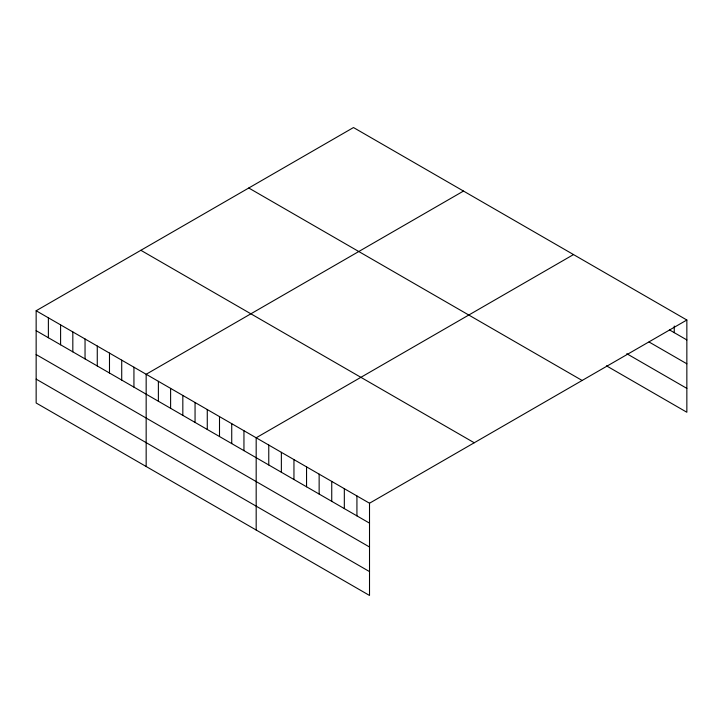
<?xml version="1.0" encoding="UTF-8"?>
<svg xmlns="http://www.w3.org/2000/svg" width="723" height="723" viewBox="0 0 723 723"><rect width="100%" height="100%" fill="white"/><g stroke="black" fill="none" stroke-linecap="round" stroke-linejoin="round"><path stroke-width="1.08" d="M36.15 310.754L369.516 503.226L369.516 595.454L36.15 402.991L36.15 310.754L353.484 127.546L686.85 320.009L686.85 412.246L606.443 365.82M463.497 191.062L146.163 374.27L146.163 466.498M573.502 254.577L256.177 437.786L256.177 530.013M369.516 503.226L686.85 320.009M669.417 329.869L686.85 339.937M649.064 341.988L686.85 363.796M626.787 353.71L686.85 388.387M248.766 188.007L582.132 380.47M140.868 250.294L474.234 442.765M36.15 330.673L369.516 523.145M36.15 354.541L369.516 547.004M36.15 379.123L369.516 571.595M674.252 326.028L674.252 332.661M356.927 495.951L356.927 515.879M344.329 488.685L344.329 508.603M331.74 481.41L331.74 501.328M319.141 474.143L319.141 494.062M306.552 466.868L306.552 486.787M293.954 459.593L293.954 479.521M281.364 452.327L281.364 472.246M268.766 445.052L268.766 464.979M243.949 430.727L243.949 450.646M231.731 423.669L231.731 443.588M219.503 416.611L219.503 436.538M207.275 409.552L207.275 429.48M195.056 402.494L195.056 422.422M182.829 395.445L182.829 415.364M170.61 388.387L170.61 408.305M158.382 381.328L158.382 401.247M133.936 367.212L133.936 387.13M121.717 360.153L121.717 380.081M109.489 353.095L109.489 373.023M97.271 346.037L97.271 365.965M85.043 338.988L85.043 358.906M72.824 331.929L72.824 351.848M60.596 324.871L60.596 344.79M48.378 317.813L48.378 337.731"/></g></svg>
